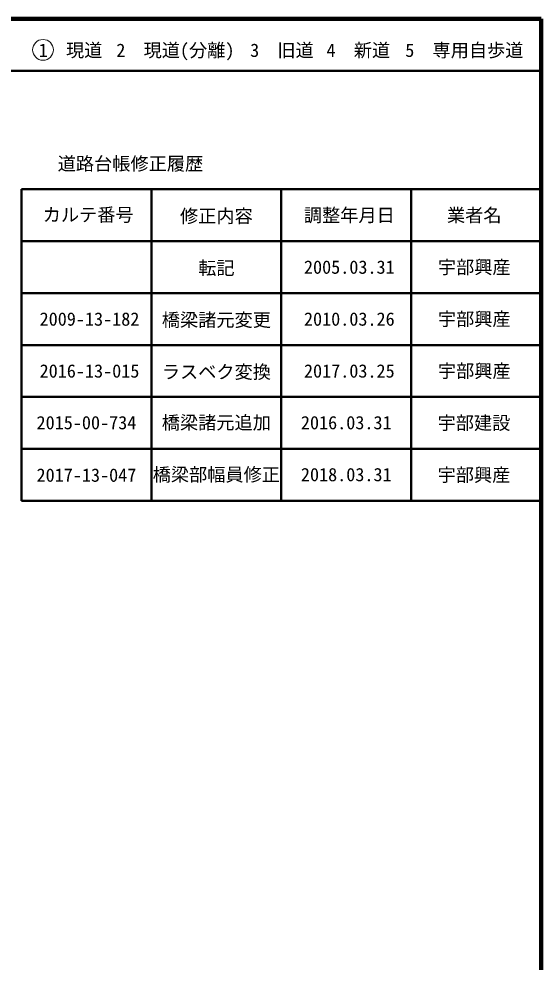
# Model space of a CAD drawing. Units: millimetres on the paper, enlarged 1000 times. Extents: x 40000 to 680000, y 20000 to 380000.
# Drawn here: x 579500 to 680000, y 198357 to 380000 of the extents above; entities that cross this region are included whole.
import ezdxf
from ezdxf.enums import TextEntityAlignment as Align

# ---------------------------------------------------------------- set-up
doc = ezdxf.new("R2010")
doc.units = ezdxf.units.MM
doc.header["$LTSCALE"] = 1000
for name, color, linetype, lineweight in [('M-TTL', 2, 'Continuous', 140), ('M-TTL-FRAM', 2, 'Continuous', 50), ('M-TTL-LINE', 7, 'Continuous', 50), ('M-TTL-TXT', 7, 'Continuous', 13)]:
    doc.layers.add(name, color=color, linetype=linetype, lineweight=lineweight)
doc.styles.add('ＭＳ ゴシック', font='')
doc.styles.get('ＭＳ ゴシック').set_extended_font_data('MS Gothic')

msp = doc.modelspace()

# ---------------------------------------------------------------- linework, layer by layer
at = {"layer": 'M-TTL'}
for p, q in [((680000, 380000), (40000, 380000)), ((680000, 20000), (680000, 380000))]:
    msp.add_line(p, q, dxfattribs=at)
at = {"layer": 'M-TTL-FRAM'}
for p, q in [((580000, 347197), (580000, 287197)), ((580000, 347197), (680000, 347197)), ((580000, 287197), (680000, 287197))]:
    msp.add_line(p, q, dxfattribs=at)
at = {"layer": 'M-TTL-LINE'}
for p, q in [((40000, 370000), (680000, 370000)), ((605000, 347197), (605000, 287197)), ((630000, 347197), (630000, 287197)), ((655000, 347197), (655000, 287197)), ((580000, 337197), (680000, 337197)), ((580000, 327197), (680000, 327197)), ((580000, 317197), (680000, 317197)), ((580000, 307197), (680000, 307197)), ((580000, 297197), (680000, 297197))]:
    msp.add_line(p, q, dxfattribs=at)
at = {"layer": 'M-TTL-TXT'}
msp.add_circle((584147, 374034), 2000, dxfattribs=at)

# ---------------------------------------------------------------- texts
at = {"layer": 'M-TTL-TXT', "style": 'ＭＳ ゴシック'}
for s, p in [('1\u3000現道', (589448, 373958)), ('2\u3000現道(分離)', (609619, 373958)), ('3\u3000旧道', (630121, 373958)), ('4\u3000新道', (644824, 373958)), ('5\u3000専用自歩道', (665228, 373958)), ('道路台帳修正履歴', (600968, 352113)), ('カルテ番号', (592839, 342277)), ('修正内容', (617509, 342023)), ('調整年月日', (643089, 342197)), ('業者名', (667134, 342197)), ('転記', (617509, 332023)), ('2005.03.31', (643089, 332197)), ('宇部興産', (667134, 332197)), ('2009-13-182', (593089, 322197)), ('橋梁諸元変更', (617509, 322023)), ('2010.03.26', (643089, 322197)), ('宇部興産', (667134, 322197)), ('2016-13-015', (593089, 312197)), ('ラスベク変換', (617509, 312023)), ('2017.03.25', (643089, 312197)), ('宇部興産', (667134, 312197)), ('2015-00-734', (592500, 302245)), ('橋梁諸元追加', (617500, 302245)), ('2016.03.31', (642500, 302245)), ('宇部建設', (667077, 302189)), ('2017-13-047', (592500, 292143)), ('橋梁部幅員修正', (617500, 292245)), ('2018.03.31', (642500, 292245)), ('宇部興産', (667077, 292189))]:
    msp.add_text(s, height=2566, dxfattribs=at).set_placement(p, align=Align.MIDDLE_CENTER)

doc.saveas('drawing.dxf')
